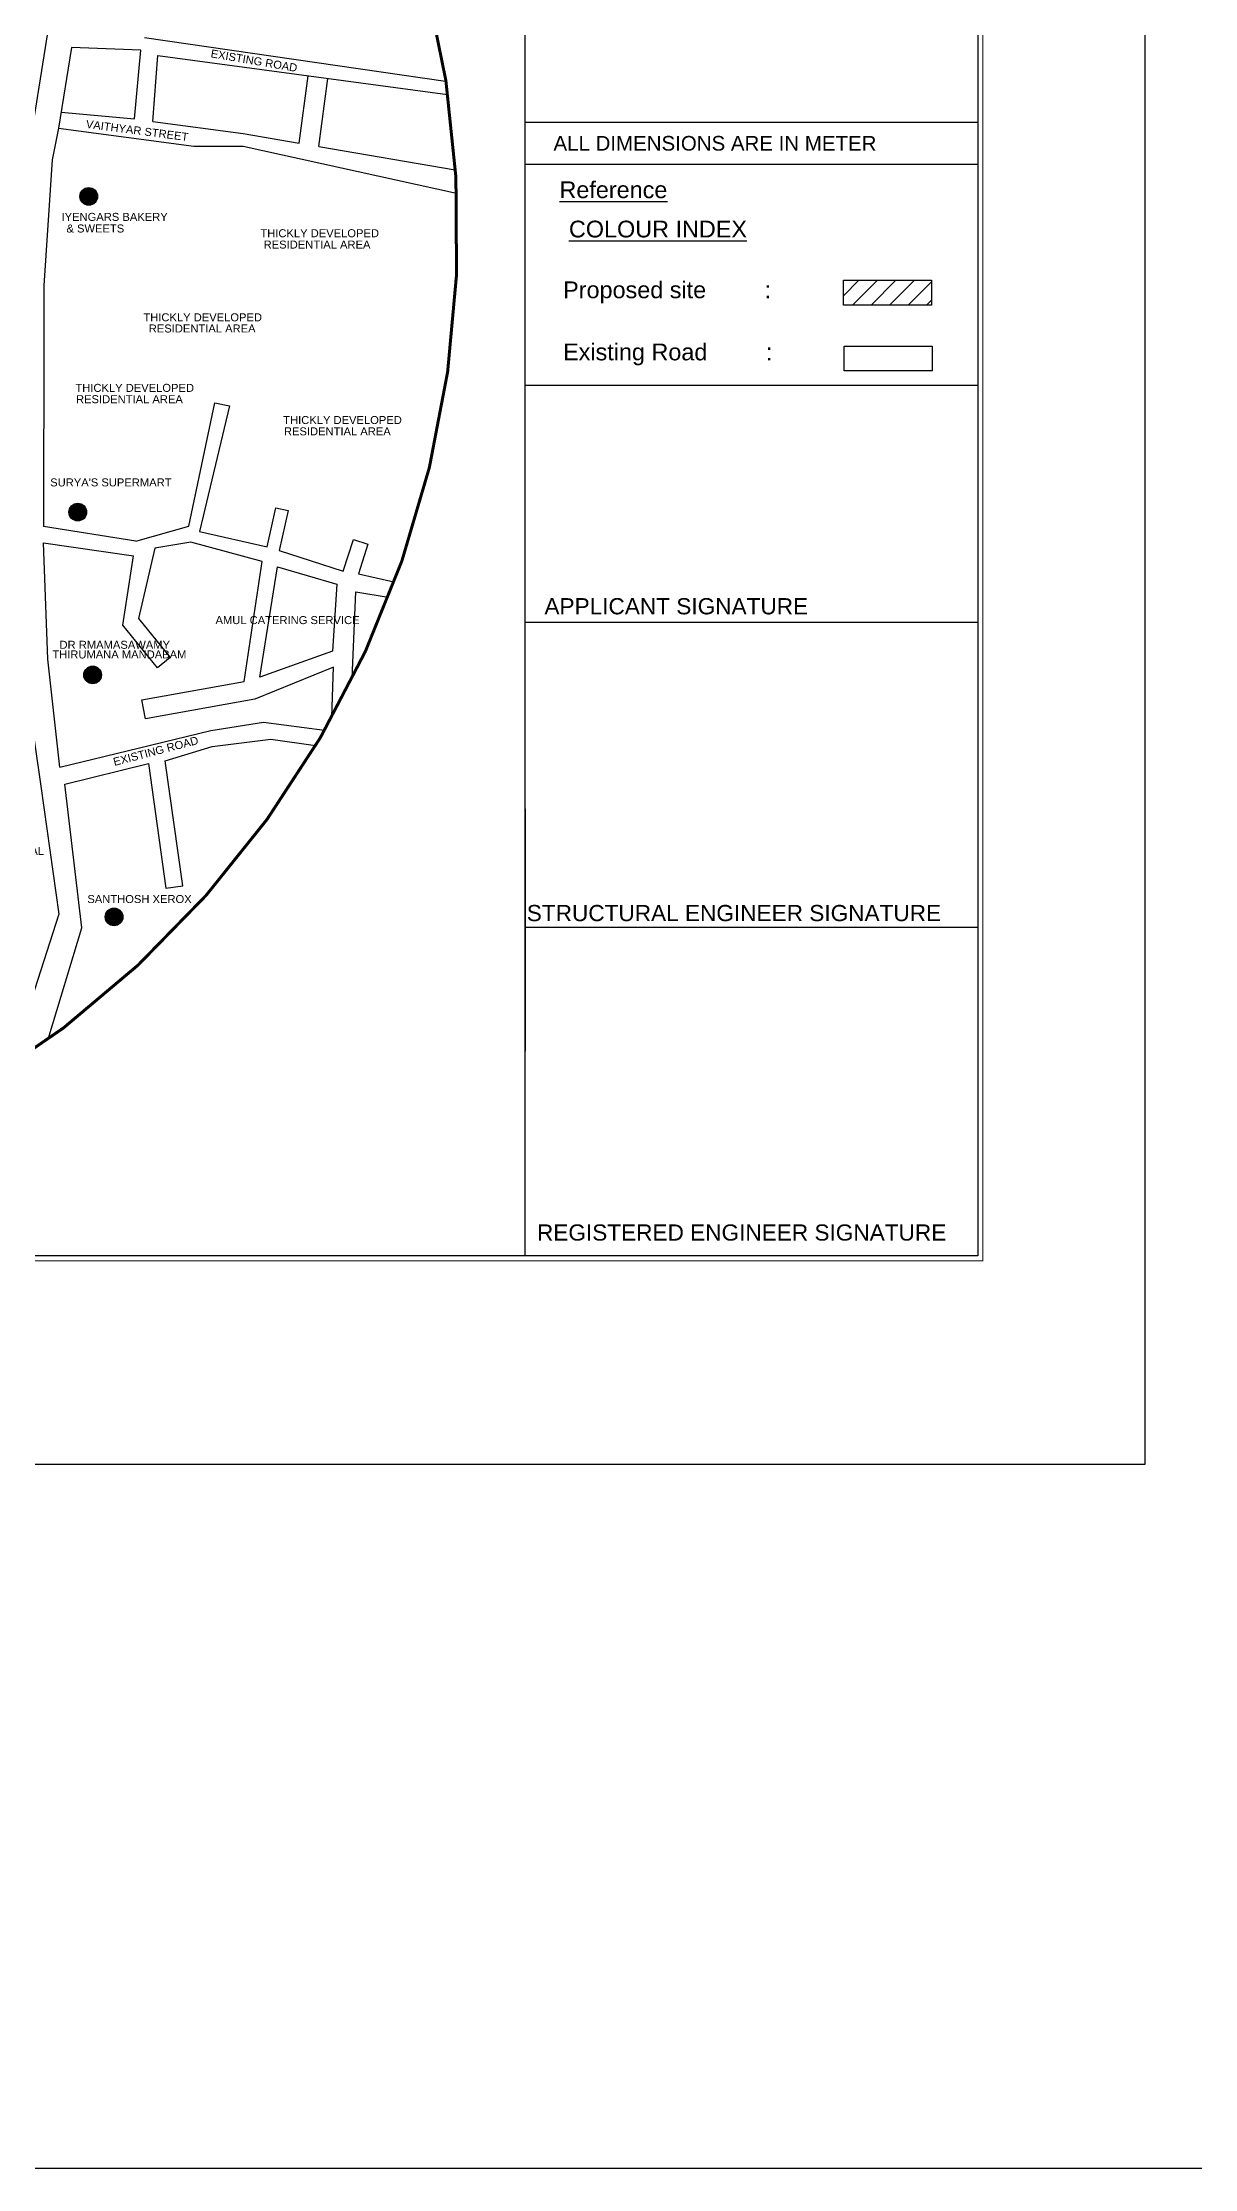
# Model space of a CAD drawing. Header units: metres. Extents: x 31 to 185, y 214 to 372.
# Drawn here: x 90.62 to 103.73, y 213.74 to 237.93 of the extents above; entities that cross this region are included whole.
import ezdxf

# ---------------------------------------------------------------- set-up
doc = ezdxf.new("R2010")
doc.units = ezdxf.units.M
doc.header["$MEASUREMENT"] = 0
doc.linetypes.add('HIDDEN', pattern=[0.375, 0.25, -0.125])
for name, color, linetype in [('AWALL', 1, 'Continuous'), ('LANDSCAPE', 3, 'Continuous'), ('LOCATION_PLAN', 2, 'Continuous')]:
    doc.layers.add(name, color=color, linetype=linetype)
doc.styles.add('ROMANT', font='arial.ttf', dxfattribs={"height": 15})
doc.styles.get("Standard").update_dxf_attribs({"font": 'arial.ttf'})

# ---------------------------------------------------------------- blocks, each defined once
blk = doc.blocks.new('GFDGFDG56')
h = blk.add_hatch(color=1)
h.dxf.hatch_style = 1
h.paths.add_polyline_path([(311738.9, 11146.6, 1), (311759, 11146.6, 1)])
at = {"color": 1}
blk.add_circle((311749, 11146.6), 10, dxfattribs=at)

msp = doc.modelspace()

# ---------------------------------------------------------------- hatches: boundary and pattern name
h = msp.add_hatch()
h.set_pattern_fill('ANSI31', color=0, scale=1.19139)
h.set_pattern_definition([(45, (-4193.2258, 175.56185), (-0.1053050124, 0.1053050124), [])])
h.paths.add_polyline_path([(100.739, 234.945), (100.739, 235.228), (99.737, 235.228), (99.737, 234.945)])

# ---------------------------------------------------------------- linework, layer by layer
at = {"color": 1}
for p, q in [((96.112, 224.124), (96.112, 249.098)), ((91.736, 237.848), (90.948, 237.876)), ((91.78, 237.993), (95.207, 237.496)), ((91.663, 237.065), (91.736, 237.848)), ((91.873, 237.034), (91.931, 237.785)), ((91.931, 237.785), (95.23, 237.341)), ((93.54, 236.79), (93.643, 237.554)), ((93.762, 236.752), (93.866, 237.524)), ((90.83, 237.143), (91.663, 237.065)), ((90.8, 236.96), (92.341, 236.754)), ((91.873, 237.034), (92.901, 236.899)), ((92.901, 236.899), (93.54, 236.79)), ((92.341, 236.754), (92.901, 236.754)), ((92.901, 236.754), (95.329, 236.22)), ((93.762, 236.752), (95.316, 236.485)), ((91.679, 232.258), (90.628, 232.424)), ((96.112, 231.336), (101.267, 231.336)), ((96.112, 229.213), (96.112, 226.455))]:
    msp.add_line(p, q, dxfattribs=at)
at = {"color": 7, "ltscale": 0.1}
for p, q in [((96.112, 237.028), (101.267, 237.028)), ((96.112, 236.549), (101.267, 236.549)), ((96.112, 234.034), (101.267, 234.034)), ((96.112, 227.865), (101.267, 227.865))]:
    msp.add_line(p, q, dxfattribs=at)
at = {"lineweight": -2, "ltscale": 10}
msp.add_lwpolyline([(31.473, 326.212), (185.224, 326.212), (185.224, 213.737), (31.473, 213.737)], close=True, dxfattribs=at)
at = {"color": 1, "const_width": 0.0114}
msp.add_lwpolyline([(72.065, 249.143), (101.324, 249.143), (101.324, 224.067), (72.065, 224.067)], close=True, dxfattribs=at)
at = {"color": 1}
msp.add_lwpolyline([(72.122, 249.086), (101.267, 249.086), (101.267, 224.124), (72.122, 224.124)], close=True, dxfattribs=at)
at = {"color": 5, "linetype": 'HIDDEN', "ltscale": 150, "const_width": 0.0342}
msp.add_lwpolyline([(75.251, 243.119, 27.560678), (76.404, 244.3, 0.051196)], format="xyb", close=True, dxfattribs=at)
at = {"color": 1}
for points in [[(87.259, 237.047), (89.432, 236.739), (89.504, 237.413), (89.68, 237.395), (89.609, 236.733), (90.455, 236.642), (90.902, 239.453)], [(90.948, 237.876), (90.8, 236.96), (90.729, 236.599), (90.633, 235.168), (90.633, 234.652), (90.628, 232.424)]]:
    msp.add_lwpolyline(points, dxfattribs=at)
at = {"color": 3}
for points in [[(90.395, 233.875), (90.384, 230.947), (90.598, 229.471), (90.805, 228.015), (90.249, 226.29)], [(91.679, 232.258), (92.284, 232.43), (92.58, 233.835), (92.747, 233.8), (92.405, 232.368), (93.175, 232.196), (93.274, 232.638), (93.414, 232.607), (93.312, 232.152), (94.042, 231.918), (94.157, 232.278), (94.322, 232.225), (94.214, 231.888), (94.619, 231.795)], [(90.816, 229.688), (90.677, 230.917), (90.628, 232.239), (91.653, 232.09)], [(93.913, 230.26), (93.932, 230.824), (93.035, 230.46), (91.789, 230.236), (91.75, 230.452), (92.915, 230.661), (93.117, 232.029), (92.306, 232.249), (91.896, 232.179), (91.712, 231.377), (92.072, 230.936), (91.926, 230.818), (91.532, 231.301), (91.653, 232.09)], [(93.292, 231.967), (93.97, 231.768), (93.92, 231.007), (93.093, 230.712), (93.292, 231.967)], [(94.143, 230.699), (94.183, 231.683)], [(94.183, 231.683), (94.552, 231.62)], [(90.816, 229.688), (91.846, 229.936), (92.535, 230.102), (93.134, 230.199), (93.826, 230.107)], [(90.68, 226.591), (91.066, 227.857), (90.872, 229.493), (91.823, 229.727), (92.023, 228.309), (92.216, 228.336), (92.015, 229.76), (92.548, 229.923), (93.217, 230.006), (93.724, 229.932)]]:
    msp.add_lwpolyline(points, dxfattribs=at)
at = {"layer": 'AWALL', "color": 7}
for points in [[(99.737, 235.228), (100.739, 235.228), (100.739, 234.945), (99.737, 234.945)], [(99.737, 235.228), (100.739, 235.228), (100.739, 234.945), (99.737, 234.945)], [(99.744, 234.479), (100.746, 234.479), (100.746, 234.197), (99.744, 234.197)]]:
    msp.add_lwpolyline(points, close=True, dxfattribs=at)
at = {"layer": 'LOCATION_PLAN', "color": 7}
msp.add_lwpolyline([(69.627, 249.849), (103.166, 249.849), (103.166, 221.751), (69.627, 221.751)], close=True, dxfattribs=at)

# ---------------------------------------------------------------- block references
at = {"color": 1, "xscale": 0.0100639841287844, "yscale": 0.0100639841287844, "zscale": 0.0100639841287844}
for p in [(-3046.293, 124.004), (-3046.418, 120.41), (-3046.249, 118.557), (-3046.005, 115.803)]:
    msp.add_blockref('GFDGFDG56', p, dxfattribs=at)

# ---------------------------------------------------------------- texts
at = {"color": 6}
for s, rotation, p in [('EXISTING ROAD', 350.2917, (92.527, 237.767)), ('VAITHYAR STREET', 352.5612, (91.107, 236.964)), ('EXISTING ROAD', 14.6663, (91.436, 229.7))]:
    msp.add_text(s, height=0.09108, rotation=rotation, dxfattribs=at).set_placement(p)
for s, height, p in [('IYENGARS BAKERY ', 0.09108, (90.834, 235.904)), ('& SWEETS', 0.0911, (90.89, 235.772)), ('THICKLY DEVELOPED ', 0.09108, (93.098, 235.718)), ('RESIDENTIAL AREA', 0.09108, (93.135, 235.589)), ('THICKLY DEVELOPED ', 0.09108, (91.766, 234.761)), ('RESIDENTIAL AREA', 0.09108, (91.827, 234.634)), ('THICKLY DEVELOPED ', 0.09108, (90.992, 233.958)), ('RESIDENTIAL AREA', 0.09108, (90.999, 233.829)), ('THICKLY DEVELOPED ', 0.09108, (93.358, 233.592)), ('RESIDENTIAL AREA', 0.09108, (93.366, 233.463)), ("SURYA'S SUPERMART", 0.09108, (90.705, 232.882)), ('AMUL CATERING SERVICE', 0.09108, (92.587, 231.315)), ('DR RMAMASAWAMY', 0.09108, (90.811, 231.034)), ('THIRUMANA MANDABAM', 0.09108, (90.729, 230.924)), ('THIRUMANA MAHAL', 0.09108, (89.405, 228.688)), ('SANTHOSH XEROX', 0.09108, (91.128, 228.14))]:
    msp.add_text(s, height=height, dxfattribs=at).set_placement(p)
at = {"color": 7, "style": 'ROMANT'}
for s, height, p in [('Proposed site         :', 0.19062, (96.545, 235.024)), ('Existing Road         :', 0.19062, (96.544, 234.317)), ('APPLICANT SIGNATURE', 0.18417, (96.332, 231.426)), ('STRUCTURAL ENGINEER SIGNATURE', 0.18417, (96.131, 227.934)), ('REGISTERED ENGINEER SIGNATURE', 0.18417, (96.247, 224.298))]:
    msp.add_text(s, height=height, dxfattribs=at).set_placement(p)
at = {"layer": 'LANDSCAPE', "color": 7}
for s, height, p in [('ALL DIMENSIONS ARE IN METER', 0.16679, (96.435, 236.704)), ('%%UReference', 0.19062, (96.503, 236.163)), ('%%UCOLOUR INDEX', 0.19062, (96.611, 235.716))]:
    msp.add_text(s, height=height, dxfattribs=at).set_placement(p)

doc.saveas('drawing.dxf')
